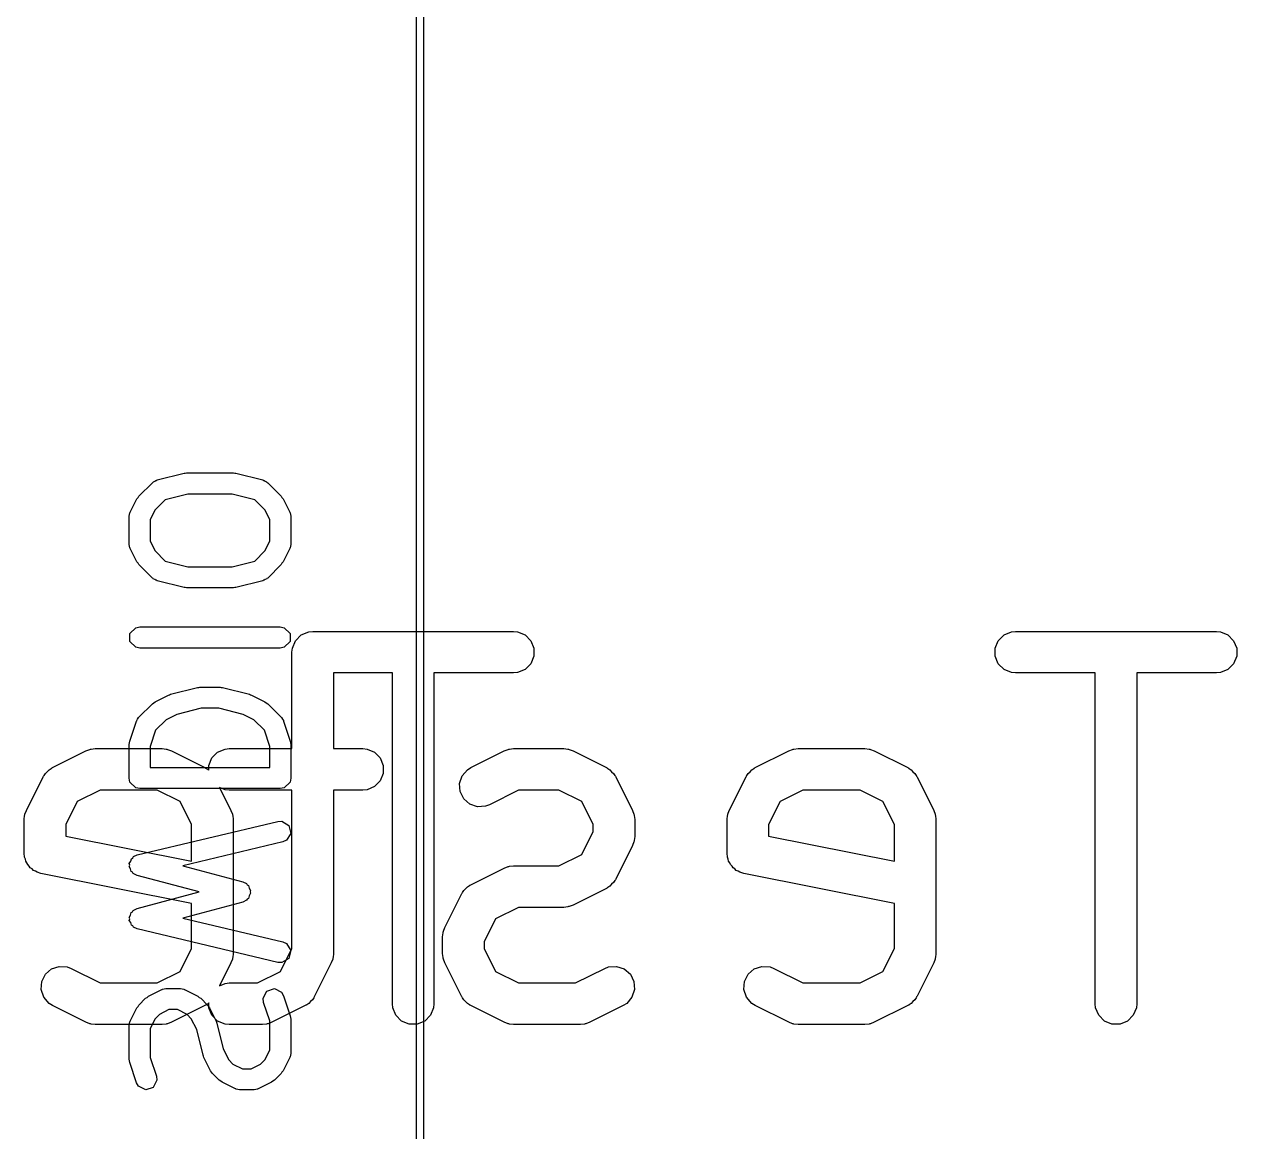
# Model space of a CAD drawing. Extents: x 94.3 to 121.8, y -81.7 to -63.9.
# Drawn here: x 117.459 to 121.841, y -72.642 to -68.641 of the extents above; entities that cross this region are included whole.
import ezdxf

# ---------------------------------------------------------------- set-up
doc = ezdxf.new("R2010")
doc.units = 0
doc.layers.add('BLACK', color=7, linetype='CONTINUOUS')

msp = doc.modelspace()

# ---------------------------------------------------------------- linework, layer by layer
at = {"layer": 'BLACK', "linetype": 'CONTINUOUS'}
for p, q in [((118.876, -79.821), (118.876, -65.851)), ((118.9014, -65.851), (118.9014, -79.821)), ((117.939463, -70.287382), (118.036225, -70.263191)), ((118.036225, -70.263191), (118.040888, -70.262964)), ((118.040888, -70.262964), (118.045465, -70.262054)), ((118.045465, -70.262054), (118.214799, -70.262054)), ((118.214799, -70.262054), (118.219379, -70.262965)), ((118.219379, -70.262965), (118.224039, -70.263192)), ((118.224039, -70.263192), (118.320802, -70.287382)), ((117.873382, -70.345785), (117.921762, -70.297404)), ((117.921762, -70.297404), (117.925192, -70.295111)), ((117.925192, -70.295111), (117.926021, -70.293731)), ((117.926021, -70.293731), (117.930243, -70.291736)), ((117.930243, -70.291736), (117.934122, -70.289145)), ((117.934122, -70.289145), (117.93573, -70.289144)), ((117.93573, -70.289144), (117.939463, -70.287382)), ((118.320802, -70.287382), (118.324532, -70.289144)), ((118.324532, -70.289144), (118.326142, -70.289144)), ((118.326142, -70.289144), (118.330024, -70.291738)), ((118.330024, -70.291738), (118.334243, -70.293731)), ((118.334243, -70.293731), (118.33507, -70.295109)), ((118.33507, -70.295109), (118.338502, -70.297403)), ((118.338502, -70.297403), (118.386883, -70.345784)), ((117.842054, -70.404067), (117.866246, -70.355686)), ((117.866246, -70.355686), (117.869988, -70.350863)), ((117.869988, -70.350863), (117.873382, -70.345785)), ((117.968182, -70.358746), (117.931636, -70.395292)), ((118.050154, -70.338254), (117.968182, -70.358746)), ((118.210111, -70.338254), (118.050154, -70.338254)), ((118.292082, -70.358747), (118.210111, -70.338254)), ((118.328629, -70.395294), (118.292082, -70.358747)), ((118.386883, -70.345784), (118.390277, -70.350863)), ((118.390277, -70.350863), (118.39402, -70.355686)), ((118.39402, -70.355686), (118.41821, -70.404067)), ((117.838128, -70.418405), (117.83974, -70.412515)), ((117.83974, -70.412515), (117.840932, -70.406526)), ((117.840932, -70.406526), (117.841549, -70.405908)), ((117.841549, -70.405908), (117.842054, -70.404067)), ((117.931636, -70.395292), (117.914232, -70.430101)), ((118.346032, -70.4301), (118.328629, -70.395294)), ((118.41821, -70.404067), (118.418714, -70.405908)), ((118.418714, -70.405908), (118.419332, -70.406526)), ((118.419332, -70.406526), (118.420523, -70.412515)), ((118.420523, -70.412515), (118.422136, -70.418405)), ((117.838032, -70.421106), (117.838404, -70.419234)), ((117.838032, -70.517868), (117.838032, -70.421106)), ((117.838404, -70.419234), (117.838128, -70.418405)), ((117.914232, -70.430101), (117.914232, -70.508872)), ((118.346032, -70.508874), (118.346032, -70.4301)), ((118.422136, -70.418405), (118.421859, -70.419233)), ((118.421859, -70.419233), (118.422232, -70.421106)), ((118.422232, -70.421106), (118.422232, -70.517868)), ((117.838404, -70.519739), (117.838032, -70.517868)), ((117.838128, -70.520569), (117.838404, -70.519739)), ((117.83974, -70.526458), (117.838128, -70.520569)), ((117.840932, -70.532448), (117.83974, -70.526458)), ((117.841549, -70.533065), (117.840932, -70.532448)), ((117.842054, -70.534907), (117.841549, -70.533065)), ((117.866246, -70.583288), (117.842054, -70.534907)), ((117.914232, -70.508872), (117.931636, -70.543681)), ((117.931636, -70.543681), (117.968182, -70.580227)), ((118.292081, -70.580227), (118.328629, -70.54368)), ((118.328629, -70.54368), (118.346032, -70.508874)), ((118.41821, -70.534907), (118.39402, -70.583288)), ((118.418714, -70.533065), (118.41821, -70.534907)), ((118.419332, -70.532448), (118.418714, -70.533065)), ((118.420523, -70.526458), (118.419332, -70.532448)), ((118.422136, -70.520569), (118.420523, -70.526458)), ((118.422232, -70.517868), (118.421859, -70.51974)), ((118.421859, -70.51974), (118.422136, -70.520569)), ((117.869988, -70.58811), (117.866246, -70.583288)), ((117.873382, -70.593189), (117.869988, -70.58811)), ((117.968182, -70.580227), (118.050154, -70.600721)), ((118.21011, -70.600721), (118.292081, -70.580227)), ((118.390277, -70.58811), (118.386883, -70.59319)), ((118.39402, -70.583288), (118.390277, -70.58811)), ((117.921762, -70.64157), (117.873382, -70.593189)), ((118.050154, -70.600721), (118.21011, -70.600721)), ((118.386883, -70.59319), (118.338502, -70.641571)), ((117.925192, -70.643862), (117.921762, -70.64157)), ((117.926021, -70.645243), (117.925192, -70.643862)), ((117.930244, -70.647237), (117.926021, -70.645243)), ((117.934122, -70.649829), (117.930244, -70.647237)), ((117.935729, -70.649829), (117.934122, -70.649829)), ((117.939462, -70.651592), (117.935729, -70.649829)), ((118.036224, -70.675783), (117.939462, -70.651592)), ((118.040884, -70.676009), (118.036224, -70.675783)), ((118.045465, -70.676921), (118.040884, -70.676009)), ((118.214799, -70.676921), (118.045465, -70.676921)), ((118.219379, -70.676009), (118.214799, -70.676921)), ((118.22404, -70.675783), (118.219379, -70.676009)), ((118.320802, -70.651592), (118.22404, -70.675783)), ((118.324532, -70.64983), (118.320802, -70.651592)), ((118.326142, -70.64983), (118.324532, -70.64983)), ((118.330024, -70.647235), (118.326142, -70.64983)), ((118.334243, -70.645243), (118.330024, -70.647235)), ((118.33507, -70.643864), (118.334243, -70.645243)), ((118.338502, -70.641571), (118.33507, -70.643864)), ((117.840932, -70.841955), (117.861552, -70.821335)), ((117.840932, -70.871115), (117.840932, -70.841955)), ((117.861552, -70.821335), (117.876132, -70.818435)), ((117.876132, -70.818435), (118.384132, -70.818435)), ((118.384132, -70.818435), (118.398712, -70.821335)), ((118.398712, -70.821335), (118.419332, -70.841955)), ((118.419332, -70.841955), (118.419332, -70.871115)), ((118.439068, -70.868058), (118.45976, -70.847366)), ((118.45976, -70.847366), (118.486796, -70.836167)), ((118.486796, -70.836167), (118.501428, -70.834726)), ((118.501428, -70.834726), (119.227142, -70.834726)), ((119.227142, -70.834726), (119.241774, -70.836167)), ((119.241774, -70.836167), (119.26881, -70.847366)), ((119.26881, -70.847366), (119.289502, -70.868058)), ((120.979068, -70.868058), (120.99976, -70.847366)), ((120.99976, -70.847366), (121.026796, -70.836167)), ((121.026796, -70.836167), (121.041428, -70.834726)), ((121.041428, -70.834726), (121.767142, -70.834726)), ((121.767142, -70.834726), (121.781774, -70.836167)), ((121.781774, -70.836167), (121.80881, -70.847366)), ((121.80881, -70.847366), (121.829502, -70.868058)), ((117.861552, -70.891735), (117.840932, -70.871115)), ((117.876132, -70.894635), (117.861552, -70.891735)), ((118.384132, -70.894635), (117.876132, -70.894635)), ((118.398712, -70.891735), (118.384132, -70.894635)), ((118.419332, -70.871115), (118.398712, -70.891735)), ((118.426429, -70.909726), (118.427869, -70.895104)), ((118.427869, -70.895094), (118.439068, -70.868058)), ((118.427869, -70.895104), (118.427869, -70.895094)), ((119.289502, -70.868058), (119.300701, -70.895094)), ((119.300701, -70.895094), (119.300701, -70.924358)), ((120.967869, -70.895094), (120.979068, -70.868058)), ((120.967869, -70.924358), (120.967869, -70.895094)), ((121.829502, -70.868058), (121.840701, -70.895094)), ((121.840701, -70.895094), (121.840701, -70.924358)), ((118.426429, -71.258059), (118.426429, -70.909726)), ((119.300701, -70.924358), (119.289502, -70.951394)), ((120.979068, -70.951394), (120.967869, -70.924358)), ((121.840701, -70.924358), (121.829502, -70.951394)), ((118.789285, -70.984726), (118.576429, -70.984726)), ((118.576429, -70.984726), (118.576429, -71.258059)), ((118.789285, -72.179726), (118.789285, -70.984726)), ((119.227142, -70.984726), (118.939285, -70.984726)), ((118.939285, -70.984726), (118.939285, -72.179726)), ((119.241774, -70.983285), (119.227142, -70.984726)), ((119.26881, -70.972086), (119.241774, -70.983285)), ((119.289502, -70.951394), (119.26881, -70.972086)), ((120.99976, -70.972086), (120.979068, -70.951394)), ((121.026796, -70.983285), (120.99976, -70.972086)), ((121.041428, -70.984726), (121.026796, -70.983285)), ((121.329285, -70.984726), (121.041428, -70.984726)), ((121.329285, -72.179726), (121.329285, -70.984726)), ((121.767142, -70.984726), (121.479285, -70.984726)), ((121.479285, -70.984726), (121.479285, -72.179726)), ((121.781774, -70.983285), (121.767142, -70.984726)), ((121.80881, -70.972086), (121.781774, -70.983285)), ((121.829502, -70.951394), (121.80881, -70.972086)), ((117.931664, -71.088552), (117.980045, -71.064362)), ((117.980045, -71.064362), (117.984071, -71.063259)), ((117.984071, -71.063259), (117.987843, -71.061478)), ((117.987843, -71.061478), (118.084605, -71.037287)), ((118.084605, -71.037287), (118.089265, -71.03706)), ((118.089265, -71.03706), (118.093846, -71.036149)), ((118.093846, -71.036149), (118.166418, -71.036149)), ((118.166418, -71.036149), (118.170998, -71.03706)), ((118.170998, -71.03706), (118.175659, -71.037287)), ((118.175659, -71.037287), (118.272421, -71.061478)), ((118.272421, -71.061478), (118.276192, -71.063259)), ((118.276192, -71.063259), (118.280219, -71.064362)), ((118.280219, -71.064362), (118.328599, -71.088552)), ((117.873382, -71.144071), (117.921762, -71.09569)), ((117.921762, -71.09569), (117.926832, -71.092302)), ((117.926832, -71.092302), (117.931664, -71.088552)), ((118.098535, -71.112349), (118.010383, -71.134387)), ((118.161729, -71.112349), (118.098535, -71.112349)), ((118.249879, -71.134386), (118.161729, -71.112349)), ((118.328599, -71.088552), (118.333418, -71.092292)), ((118.333418, -71.092292), (118.338502, -71.095689)), ((118.338502, -71.095689), (118.386883, -71.14407)), ((117.839987, -71.231535), (117.864178, -71.158962)), ((117.864178, -71.158962), (117.865123, -71.157304)), ((117.865123, -71.156431), (117.868513, -71.151357)), ((117.865123, -71.157304), (117.865123, -71.156431)), ((117.868513, -71.151357), (117.87154, -71.146048)), ((117.87154, -71.146048), (117.872322, -71.145656)), ((117.872322, -71.145656), (117.873382, -71.144071)), ((117.971272, -71.153943), (117.933623, -71.191591)), ((118.010383, -71.134387), (117.971272, -71.153943)), ((118.288992, -71.153943), (118.249879, -71.134386)), ((118.326641, -71.191592), (118.288992, -71.153943)), ((118.386883, -71.14407), (118.387943, -71.145657)), ((118.387943, -71.145657), (118.388725, -71.146048)), ((118.388725, -71.146048), (118.391746, -71.151347)), ((118.391746, -71.151347), (118.395142, -71.15643)), ((118.395142, -71.15643), (118.395142, -71.157305)), ((118.395142, -71.157305), (118.396087, -71.158963)), ((118.396087, -71.158963), (118.420277, -71.231535)), ((117.933623, -71.191591), (117.914232, -71.249766)), ((118.346032, -71.249765), (118.326641, -71.191592)), ((117.838032, -71.243583), (117.839223, -71.237593)), ((117.838032, -71.364535), (117.838032, -71.243583)), ((117.839223, -71.237593), (117.839987, -71.231535)), ((118.420277, -71.231535), (118.42104, -71.237592)), ((118.42104, -71.237592), (118.422232, -71.243583)), ((118.422232, -71.243583), (118.422232, -71.364535)), ((117.560744, -71.326453), (117.681696, -71.265977)), ((117.681696, -71.265977), (117.695427, -71.260722)), ((117.695427, -71.260722), (117.698116, -71.26053)), ((117.698116, -71.26053), (117.700605, -71.2595)), ((117.700605, -71.2595), (117.715237, -71.258059)), ((117.715237, -71.258059), (117.957142, -71.258059)), ((117.914232, -71.249766), (117.914232, -71.326435)), ((117.957142, -71.258059), (117.971774, -71.2595)), ((117.971774, -71.2595), (117.974263, -71.260531)), ((117.974263, -71.260531), (117.976951, -71.260722)), ((117.976951, -71.260722), (117.990683, -71.265977)), ((117.990683, -71.265977), (118.111635, -71.326453)), ((118.125489, -71.318427), (118.136688, -71.291391)), ((118.136688, -71.291391), (118.15738, -71.270699)), ((118.15738, -71.270699), (118.184416, -71.2595)), ((118.184416, -71.2595), (118.199048, -71.258059)), ((118.199048, -71.258059), (118.426429, -71.258059)), ((118.346032, -71.326435), (118.346032, -71.249765)), ((118.576429, -71.258059), (118.682857, -71.258059)), ((118.682857, -71.258059), (118.697489, -71.2595)), ((118.697489, -71.2595), (118.724525, -71.270699)), ((118.724525, -71.270699), (118.745217, -71.291391)), ((118.745217, -71.291391), (118.756416, -71.318427)), ((119.072649, -71.326453), (119.193602, -71.265977)), ((119.193602, -71.265977), (119.207334, -71.260722)), ((119.207334, -71.260722), (119.210021, -71.260531)), ((119.210021, -71.260531), (119.212511, -71.2595)), ((119.212511, -71.2595), (119.227143, -71.258059)), ((119.227143, -71.258059), (119.408571, -71.258059)), ((119.408571, -71.258059), (119.423203, -71.2595)), ((119.423203, -71.2595), (119.425692, -71.260531)), ((119.425692, -71.260531), (119.42838, -71.260722)), ((119.42838, -71.260722), (119.442112, -71.265977)), ((119.442112, -71.265977), (119.563064, -71.326453)), ((120.100744, -71.326453), (120.221696, -71.265977)), ((120.221696, -71.265977), (120.235427, -71.260722)), ((120.235427, -71.260722), (120.238116, -71.26053)), ((120.238116, -71.26053), (120.240605, -71.2595)), ((120.240605, -71.2595), (120.255237, -71.258059)), ((120.255237, -71.258059), (120.497142, -71.258059)), ((120.497142, -71.258059), (120.511774, -71.2595)), ((120.511774, -71.2595), (120.514263, -71.260531)), ((120.514263, -71.260531), (120.516951, -71.260722)), ((120.516951, -71.260722), (120.530683, -71.265977)), ((120.530683, -71.265977), (120.651635, -71.326453)), ((117.542137, -71.341392), (117.548301, -71.334285)), ((117.548301, -71.334285), (117.555706, -71.329623)), ((117.555706, -71.329623), (117.557143, -71.328378)), ((117.557143, -71.328378), (117.558296, -71.327993)), ((117.558296, -71.327993), (117.560744, -71.326453)), ((117.914232, -71.326435), (118.346032, -71.326435)), ((118.111635, -71.326453), (118.114081, -71.327992)), ((118.114081, -71.327992), (118.115237, -71.328378)), ((118.115237, -71.328378), (118.116675, -71.329625)), ((118.116675, -71.329625), (118.124078, -71.334285)), ((118.124078, -71.334285), (118.125489, -71.335912)), ((118.125489, -71.335912), (118.125489, -71.318427)), ((118.756416, -71.318427), (118.756416, -71.347691)), ((119.041033, -71.356393), (119.060206, -71.334285)), ((119.060206, -71.334285), (119.072649, -71.326453)), ((119.563064, -71.326453), (119.56551, -71.327992)), ((119.56551, -71.327992), (119.566666, -71.328378)), ((119.566666, -71.328378), (119.568104, -71.329625)), ((119.568104, -71.329625), (119.575507, -71.334285)), ((119.575507, -71.334285), (119.581666, -71.341387)), ((120.082137, -71.341392), (120.088301, -71.334285)), ((120.088301, -71.334285), (120.095706, -71.329623)), ((120.095706, -71.329623), (120.097143, -71.328378)), ((120.097143, -71.328378), (120.098296, -71.327993)), ((120.098296, -71.327993), (120.100744, -71.326453)), ((120.651635, -71.326453), (120.654081, -71.327992)), ((120.654081, -71.327992), (120.655237, -71.328378)), ((120.655237, -71.328378), (120.656675, -71.329625)), ((120.656675, -71.329625), (120.664078, -71.334285)), ((120.664078, -71.334285), (120.670237, -71.341387)), ((117.466727, -71.480947), (117.527203, -71.359995)), ((117.527203, -71.359995), (117.528742, -71.357548)), ((117.528742, -71.357548), (117.529128, -71.356393)), ((117.529128, -71.356393), (117.530375, -71.354954)), ((117.530375, -71.354954), (117.535035, -71.347552)), ((117.535035, -71.347552), (117.542137, -71.341392)), ((117.840932, -71.379115), (117.838032, -71.364535)), ((117.861552, -71.399735), (117.840932, -71.379115)), ((118.419332, -71.379115), (118.398712, -71.399735)), ((118.422232, -71.364535), (118.419332, -71.379115)), ((118.745217, -71.374727), (118.724525, -71.395419)), ((118.756416, -71.347691), (118.745217, -71.374727)), ((119.031779, -71.384154), (119.041033, -71.356393)), ((119.581666, -71.341387), (119.588774, -71.347551)), ((119.588774, -71.347551), (119.593435, -71.354956)), ((119.593435, -71.354956), (119.594681, -71.356393)), ((119.594681, -71.356393), (119.595065, -71.357546)), ((119.595065, -71.357546), (119.596606, -71.359994)), ((119.596606, -71.359994), (119.657082, -71.480947)), ((120.006727, -71.480947), (120.067203, -71.359995)), ((120.067203, -71.359995), (120.068742, -71.357548)), ((120.068742, -71.357548), (120.069128, -71.356393)), ((120.069128, -71.356393), (120.070375, -71.354954)), ((120.070375, -71.354954), (120.075035, -71.347552)), ((120.075035, -71.347552), (120.082137, -71.341392)), ((120.670237, -71.341387), (120.677345, -71.347551)), ((120.677345, -71.347551), (120.682006, -71.354956)), ((120.682006, -71.354956), (120.683252, -71.356393)), ((120.683252, -71.356393), (120.683636, -71.357546)), ((120.683636, -71.357546), (120.685177, -71.359994)), ((120.685177, -71.359994), (120.745653, -71.480947)), ((117.732942, -71.408059), (117.650186, -71.449436)), ((117.939437, -71.408059), (117.732942, -71.408059)), ((117.876132, -71.402635), (117.861552, -71.399735)), ((118.384132, -71.402635), (117.876132, -71.402635)), ((118.022193, -71.449436), (117.939437, -71.408059)), ((118.184416, -71.406618), (118.164328, -71.398297)), ((118.164328, -71.398297), (118.205653, -71.480947)), ((118.199048, -71.408059), (118.184416, -71.406618)), ((118.426429, -71.408059), (118.199048, -71.408059)), ((118.398712, -71.399735), (118.384132, -71.402635)), ((118.426429, -71.980591), (118.426429, -71.408059)), ((118.682857, -71.408059), (118.576429, -71.408059)), ((118.576429, -71.408059), (118.576429, -71.998297)), ((118.697489, -71.406618), (118.682857, -71.408059)), ((118.724525, -71.395419), (118.697489, -71.406618)), ((119.033853, -71.413344), (119.031779, -71.384154)), ((119.04694, -71.439519), (119.033853, -71.413344)), ((119.244847, -71.408059), (119.139731, -71.460617)), ((119.390866, -71.408059), (119.244847, -71.408059)), ((119.473622, -71.449436), (119.390866, -71.408059)), ((120.272942, -71.408059), (120.190186, -71.449436)), ((120.479437, -71.408059), (120.272942, -71.408059)), ((120.562193, -71.449436), (120.479437, -71.408059)), ((117.650186, -71.449436), (117.608809, -71.532192)), ((118.063571, -71.532192), (118.022193, -71.449436)), ((119.069048, -71.458692), (119.04694, -71.439519)), ((119.096809, -71.467946), (119.069048, -71.458692)), ((119.125999, -71.465872), (119.096809, -71.467946)), ((119.139731, -71.460617), (119.125999, -71.465872)), ((119.515, -71.532192), (119.473622, -71.449436)), ((120.190186, -71.449436), (120.148809, -71.532192)), ((120.603571, -71.532192), (120.562193, -71.449436)), ((117.458809, -71.514488), (117.46025, -71.499856)), ((117.46025, -71.499856), (117.461281, -71.497366)), ((117.461281, -71.497366), (117.461472, -71.494679)), ((117.461472, -71.494679), (117.466727, -71.480947)), ((118.205653, -71.480947), (118.210908, -71.494679)), ((118.210908, -71.494679), (118.211098, -71.497366)), ((118.211098, -71.497366), (118.21213, -71.499856)), ((118.21213, -71.499856), (118.213571, -71.514488)), ((119.657082, -71.480947), (119.662337, -71.494679)), ((119.662337, -71.494679), (119.662527, -71.497366)), ((119.662527, -71.497366), (119.663559, -71.499856)), ((119.663559, -71.499856), (119.665, -71.514488)), ((119.998809, -71.514488), (120.00025, -71.499856)), ((120.00025, -71.499856), (120.001281, -71.497366)), ((120.001281, -71.497366), (120.001472, -71.494679)), ((120.001472, -71.494679), (120.006727, -71.480947)), ((120.745653, -71.480947), (120.750908, -71.494679)), ((120.750908, -71.494679), (120.751098, -71.497366)), ((120.751098, -71.497366), (120.75213, -71.499856)), ((120.75213, -71.499856), (120.753571, -71.514488)), ((117.458809, -71.63544), (117.458809, -71.514488)), ((117.608809, -71.532192), (117.608809, -71.573954)), ((117.867307, -71.641947), (118.375308, -71.520995)), ((118.063571, -71.664907), (118.063571, -71.532192)), ((118.213571, -71.514488), (118.213571, -71.756464)), ((118.375308, -71.520995), (118.390163, -71.520439)), ((118.390163, -71.520439), (118.414998, -71.535722)), ((118.414998, -71.535722), (118.421752, -71.564089)), ((119.515, -71.557259), (119.515, -71.532192)), ((119.665, -71.514488), (119.665, -71.574964)), ((119.998809, -71.63544), (119.998809, -71.514488)), ((120.148809, -71.532192), (120.148809, -71.573954)), ((120.603571, -71.664907), (120.603571, -71.532192)), ((120.753571, -71.514488), (120.753571, -71.756464)), ((117.608809, -71.573954), (118.063571, -71.664907)), ((118.392957, -71.595123), (118.031843, -71.681102)), ((118.406469, -71.588925), (118.392957, -71.595123)), ((118.421752, -71.564089), (118.406469, -71.588925)), ((119.473622, -71.640014), (119.515, -71.557259)), ((119.662337, -71.594774), (119.657082, -71.608505)), ((119.662528, -71.592084), (119.662337, -71.594774)), ((119.663559, -71.589596), (119.662528, -71.592084)), ((119.665, -71.574964), (119.663559, -71.589596)), ((120.148809, -71.573954), (120.603571, -71.664907)), ((117.46025, -71.650072), (117.458809, -71.63544)), ((117.853795, -71.648145), (117.867307, -71.641947)), ((119.390866, -71.681392), (119.473622, -71.640014)), ((119.657082, -71.608505), (119.596606, -71.729457)), ((120.00025, -71.650072), (119.998809, -71.63544)), ((117.463061, -71.65686), (117.46025, -71.650072)), ((117.464488, -71.664069), (117.463061, -71.65686)), ((117.468607, -71.670248), (117.464488, -71.664069)), ((117.471449, -71.677108), (117.468607, -71.670248)), ((117.476644, -71.682303), (117.471449, -71.677108)), ((117.48072, -71.688417), (117.476644, -71.682303)), ((117.838364, -71.684029), (117.839831, -71.678524)), ((117.843083, -71.69218), (117.838364, -71.684029)), ((117.838512, -71.672981), (117.843449, -71.664956)), ((117.839831, -71.678524), (117.838512, -71.672981)), ((117.843449, -71.664956), (117.845877, -71.655854)), ((117.845877, -71.655854), (117.850807, -71.652999)), ((117.850807, -71.652999), (117.853795, -71.648145)), ((118.031843, -71.681102), (118.248806, -71.738959)), ((119.193602, -71.68931), (119.207334, -71.684055)), ((119.207334, -71.684055), (119.210021, -71.683864)), ((119.210021, -71.683864), (119.212511, -71.682833)), ((119.212511, -71.682833), (119.227143, -71.681392)), ((119.227143, -71.681392), (119.390866, -71.681392)), ((120.003061, -71.65686), (120.00025, -71.650072)), ((120.004488, -71.664069), (120.003061, -71.65686)), ((120.008607, -71.670248), (120.004488, -71.664069)), ((120.011449, -71.677108), (120.008607, -71.670248)), ((120.016644, -71.682303), (120.011449, -71.677108)), ((120.02072, -71.688417), (120.016644, -71.682303)), ((117.48689, -71.692549), (117.48072, -71.688417)), ((117.492141, -71.6978), (117.48689, -71.692549)), ((117.498929, -71.700611), (117.492141, -71.6978)), ((117.505035, -71.704701), (117.498929, -71.700611)), ((117.5191, -71.708984), (117.505035, -71.704701)), ((118.063571, -71.817877), (117.5191, -71.708984)), ((117.845266, -71.701348), (117.843083, -71.69218)), ((117.85012, -71.704335), (117.845266, -71.701348)), ((117.852975, -71.709266), (117.85012, -71.704335)), ((117.866315, -71.715825), (117.852975, -71.709266)), ((118.091119, -71.775773), (117.866315, -71.715825)), ((119.072649, -71.749787), (119.193602, -71.68931)), ((119.596606, -71.729457), (119.595065, -71.731904)), ((120.02689, -71.692549), (120.02072, -71.688417)), ((120.032141, -71.6978), (120.02689, -71.692549)), ((120.038929, -71.700611), (120.032141, -71.6978)), ((120.045035, -71.704701), (120.038929, -71.700611)), ((120.0591, -71.708984), (120.045035, -71.704701)), ((120.603571, -71.817877), (120.0591, -71.708984)), ((118.213571, -71.756464), (118.213572, -71.75647)), ((118.213572, -71.75647), (118.213571, -71.756474)), ((118.213571, -71.756474), (118.213571, -71.998297)), ((118.248806, -71.738959), (118.262146, -71.745518)), ((118.262146, -71.745518), (118.264748, -71.750013)), ((118.264748, -71.750013), (118.269244, -71.752616)), ((118.269244, -71.752616), (118.271795, -71.762185)), ((118.271795, -71.762185), (118.276757, -71.770755)), ((118.276757, -71.770755), (118.275418, -71.775773)), ((119.042279, -71.778289), (119.04694, -71.770886)), ((119.04694, -71.770886), (119.054044, -71.764724)), ((119.054044, -71.764724), (119.060206, -71.75762)), ((119.060206, -71.75762), (119.06761, -71.752958)), ((119.06761, -71.752958), (119.069048, -71.751712)), ((119.069048, -71.751712), (119.070202, -71.751327)), ((119.070202, -71.751327), (119.072649, -71.749787)), ((119.563064, -71.762998), (119.442112, -71.823474)), ((119.56551, -71.761458), (119.563064, -71.762998)), ((119.566666, -71.761073), (119.56551, -71.761458)), ((119.568104, -71.759825), (119.566666, -71.761073)), ((119.575507, -71.755166), (119.568104, -71.759825)), ((119.581666, -71.748063), (119.575507, -71.755166)), ((119.588774, -71.7419), (119.581666, -71.748063)), ((119.593435, -71.734494), (119.588774, -71.7419)), ((119.594681, -71.733058), (119.593435, -71.734494)), ((119.595065, -71.731904), (119.594681, -71.733058)), ((120.753571, -71.756464), (120.753572, -71.75647)), ((120.753572, -71.75647), (120.753571, -71.756474)), ((120.753571, -71.756474), (120.753571, -71.998297)), ((117.866315, -71.835721), (118.091119, -71.775773)), ((118.248806, -71.812587), (118.031843, -71.870443)), ((118.063571, -71.980593), (118.063571, -71.817877)), ((118.262146, -71.806028), (118.248806, -71.812587)), ((118.264748, -71.801532), (118.262146, -71.806028)), ((118.269244, -71.79893), (118.264748, -71.801532)), ((118.271795, -71.78936), (118.269244, -71.79893)), ((118.276757, -71.780791), (118.271795, -71.78936)), ((118.275418, -71.775773), (118.276757, -71.780791)), ((118.978632, -71.90428), (119.039108, -71.783328)), ((119.039108, -71.783328), (119.040648, -71.780881)), ((119.040648, -71.780881), (119.041033, -71.779727)), ((119.041033, -71.779727), (119.042279, -71.778289)), ((120.603571, -71.980593), (120.603571, -71.817877)), ((117.838364, -71.867517), (117.843083, -71.859365)), ((117.843083, -71.859365), (117.845266, -71.850198)), ((117.845266, -71.850198), (117.85012, -71.84721)), ((117.85012, -71.84721), (117.852975, -71.84228)), ((117.852975, -71.84228), (117.866315, -71.835721)), ((119.244848, -71.831392), (119.162091, -71.87277)), ((119.408571, -71.831392), (119.244848, -71.831392)), ((119.423203, -71.829951), (119.408571, -71.831392)), ((119.425692, -71.828919), (119.423203, -71.829951)), ((119.42838, -71.828729), (119.425692, -71.828919)), ((119.442112, -71.823474), (119.42838, -71.828729)), ((117.839831, -71.873021), (117.838364, -71.867517)), ((117.838512, -71.878565), (117.839831, -71.873021)), ((117.843449, -71.886589), (117.838512, -71.878565)), ((117.845877, -71.895692), (117.843449, -71.886589)), ((117.850807, -71.898546), (117.845877, -71.895692)), ((117.853795, -71.903401), (117.850807, -71.898546)), ((117.867307, -71.909599), (117.853795, -71.903401)), ((118.031843, -71.870443), (118.392957, -71.956423)), ((118.973377, -71.918012), (118.978632, -71.90428)), ((119.162091, -71.87277), (119.120714, -71.955526)), ((118.375308, -72.030551), (117.867307, -71.909599)), ((118.970714, -71.937821), (118.972155, -71.923189)), ((118.970714, -71.998297), (118.970714, -71.937821)), ((118.972155, -71.923189), (118.973186, -71.920699)), ((118.973186, -71.920699), (118.973377, -71.918012)), ((118.022193, -72.063348), (118.063571, -71.980593)), ((118.38505, -72.063348), (118.426429, -71.980591)), ((118.392957, -71.956423), (118.406469, -71.962621)), ((118.406469, -71.962621), (118.421752, -71.987457)), ((118.421752, -71.987457), (118.414998, -72.015824)), ((119.120714, -71.955526), (119.120714, -71.980592)), ((119.120714, -71.980592), (119.162091, -72.063348)), ((120.562193, -72.063348), (120.603571, -71.980593)), ((118.205653, -72.031838), (118.164328, -72.114487)), ((118.210908, -72.018106), (118.205653, -72.031838)), ((118.211098, -72.015418), (118.210908, -72.018106)), ((118.21213, -72.012929), (118.211098, -72.015418)), ((118.213571, -71.998297), (118.21213, -72.012929)), ((118.390163, -72.031107), (118.375308, -72.030551)), ((118.414998, -72.015824), (118.390163, -72.031107)), ((118.568511, -72.031838), (118.508034, -72.152791)), ((118.573766, -72.018106), (118.568511, -72.031838)), ((118.573956, -72.015418), (118.573766, -72.018106)), ((118.574988, -72.012929), (118.573956, -72.015418)), ((118.576429, -71.998297), (118.574988, -72.012929)), ((118.972155, -72.012929), (118.970714, -71.998297)), ((118.973186, -72.015418), (118.972155, -72.012929)), ((118.973377, -72.018106), (118.973186, -72.015418)), ((118.978632, -72.031838), (118.973377, -72.018106)), ((119.039108, -72.15279), (118.978632, -72.031838)), ((120.745653, -72.031838), (120.685177, -72.152791)), ((120.750908, -72.018106), (120.745653, -72.031838)), ((120.751098, -72.015418), (120.750908, -72.018106)), ((120.75213, -72.012929), (120.751098, -72.015418)), ((120.753571, -71.998297), (120.75213, -72.012929)), ((117.521948, -72.099441), (117.535035, -72.073266)), ((117.535035, -72.073266), (117.557143, -72.054093)), ((117.557143, -72.054093), (117.584904, -72.044839)), ((117.584904, -72.044839), (117.614094, -72.046913)), ((117.614094, -72.046913), (117.627826, -72.052168)), ((117.627826, -72.052168), (117.732942, -72.104726)), ((117.939437, -72.104726), (118.022193, -72.063348)), ((118.302295, -72.104726), (118.38505, -72.063348)), ((119.162091, -72.063348), (119.244847, -72.104726)), ((119.451342, -72.104726), (119.556459, -72.052168)), ((119.556459, -72.052168), (119.570191, -72.046913)), ((119.570191, -72.046913), (119.599381, -72.044839)), ((119.599381, -72.044839), (119.627142, -72.054093)), ((119.627142, -72.054093), (119.649249, -72.073267)), ((119.649249, -72.073267), (119.662337, -72.099441)), ((120.061948, -72.099441), (120.075035, -72.073266)), ((120.075035, -72.073266), (120.097143, -72.054093)), ((120.097143, -72.054093), (120.124904, -72.044839)), ((120.124904, -72.044839), (120.154094, -72.046913)), ((120.154094, -72.046913), (120.167826, -72.052168)), ((120.167826, -72.052168), (120.272942, -72.104726)), ((120.479437, -72.104726), (120.562193, -72.063348)), ((117.519874, -72.128631), (117.521948, -72.099441)), ((117.732942, -72.104726), (117.939437, -72.104726)), ((117.964303, -72.126429), (117.970193, -72.124817)), ((117.970193, -72.124817), (117.971021, -72.125093)), ((117.971021, -72.125093), (117.972894, -72.124721)), ((117.972894, -72.124721), (118.021275, -72.124721)), ((118.021275, -72.124721), (118.023146, -72.125093)), ((118.023146, -72.125093), (118.023976, -72.124817)), ((118.023976, -72.124817), (118.029865, -72.126429)), ((118.164328, -72.114487), (118.184416, -72.106167)), ((118.184416, -72.106167), (118.199048, -72.104726)), ((118.199048, -72.104726), (118.302295, -72.104726)), ((118.334979, -72.134038), (118.362643, -72.124817)), ((118.362643, -72.124817), (118.388725, -72.137858)), ((119.244847, -72.104726), (119.451342, -72.104726)), ((119.662337, -72.099441), (119.664411, -72.128631)), ((120.059874, -72.128631), (120.061948, -72.099441)), ((120.272942, -72.104726), (120.479437, -72.104726)), ((117.529128, -72.156392), (117.519874, -72.128631)), ((117.548301, -72.1785), (117.529128, -72.156392)), ((117.873382, -72.184262), (117.897572, -72.16007)), ((117.897572, -72.16007), (117.902651, -72.156675)), ((117.902651, -72.156675), (117.907474, -72.152933)), ((117.907474, -72.152933), (117.955855, -72.128743)), ((117.955855, -72.128743), (117.957696, -72.128238)), ((117.957696, -72.128238), (117.958314, -72.127621)), ((117.958314, -72.127621), (117.964303, -72.126429)), ((118.029865, -72.126429), (118.035855, -72.127621)), ((118.035855, -72.127621), (118.036472, -72.128238)), ((118.036472, -72.128238), (118.038314, -72.128743)), ((118.038314, -72.128743), (118.086694, -72.152933)), ((118.086694, -72.152933), (118.091522, -72.15668)), ((118.091522, -72.15668), (118.096597, -72.160071)), ((118.096597, -72.160071), (118.120788, -72.184262)), ((118.321938, -72.16012), (118.334979, -72.134038)), ((118.323797, -72.174869), (118.321938, -72.16012)), ((118.388725, -72.137858), (118.396087, -72.150773)), ((118.396087, -72.150773), (118.420277, -72.223343)), ((118.500201, -72.165234), (118.493096, -72.171395)), ((118.504862, -72.157829), (118.500201, -72.165234)), ((118.506109, -72.156392), (118.504862, -72.157829)), ((118.506493, -72.155237), (118.506109, -72.156392)), ((118.508034, -72.152791), (118.506493, -72.155237)), ((119.040647, -72.155236), (119.039108, -72.15279)), ((119.041033, -72.156392), (119.040647, -72.155236)), ((119.04228, -72.15783), (119.041033, -72.156392)), ((119.04694, -72.165233), (119.04228, -72.15783)), ((119.054042, -72.171392), (119.04694, -72.165233)), ((119.655157, -72.156392), (119.635983, -72.1785)), ((119.664411, -72.128631), (119.655157, -72.156392)), ((120.069128, -72.156392), (120.059874, -72.128631)), ((120.088301, -72.1785), (120.069128, -72.156392)), ((120.677345, -72.165234), (120.670237, -72.171397)), ((120.682006, -72.157828), (120.677345, -72.165234)), ((120.683252, -72.156392), (120.682006, -72.157828)), ((120.683636, -72.155238), (120.683252, -72.156392)), ((120.685177, -72.152791), (120.683636, -72.155238)), ((117.560744, -72.186332), (117.548301, -72.1785)), ((117.681696, -72.246808), (117.560744, -72.186332)), ((117.842054, -72.242544), (117.866246, -72.194163)), ((117.866246, -72.194163), (117.869988, -72.18934)), ((117.869988, -72.18934), (117.873382, -72.184262)), ((117.981888, -72.200921), (117.947082, -72.218324)), ((118.01228, -72.200921), (117.981888, -72.200921)), ((118.111635, -72.186332), (117.990683, -72.246808)), ((118.047088, -72.218324), (118.01228, -72.200921)), ((118.114081, -72.184792), (118.111635, -72.186332)), ((118.115237, -72.184407), (118.114081, -72.184792)), ((118.116675, -72.183159), (118.115237, -72.184407)), ((118.124078, -72.1785), (118.116675, -72.183159)), ((118.120788, -72.184262), (118.124179, -72.189337)), ((118.125489, -72.176872), (118.124078, -72.1785)), ((118.124179, -72.189337), (118.127924, -72.194163)), ((118.125489, -72.194358), (118.125489, -72.176872)), ((118.136688, -72.221394), (118.125489, -72.194358)), ((118.127924, -72.194163), (118.152115, -72.242544)), ((118.346032, -72.241574), (118.323797, -72.174869)), ((118.474493, -72.186332), (118.353541, -72.246808)), ((118.476939, -72.184791), (118.474493, -72.186332)), ((118.478094, -72.184407), (118.476939, -72.184791)), ((118.479531, -72.18316), (118.478094, -72.184407)), ((118.486935, -72.1785), (118.479531, -72.18316)), ((118.493096, -72.171395), (118.486935, -72.1785)), ((118.790726, -72.194358), (118.789285, -72.179726)), ((118.801925, -72.221394), (118.790726, -72.194358)), ((118.937844, -72.194358), (118.926645, -72.221394)), ((118.939285, -72.179726), (118.937844, -72.194358)), ((119.060206, -72.1785), (119.054042, -72.171392)), ((119.067611, -72.183161), (119.060206, -72.1785)), ((119.069048, -72.184407), (119.067611, -72.183161)), ((119.070201, -72.184791), (119.069048, -72.184407)), ((119.072649, -72.186332), (119.070201, -72.184791)), ((119.193602, -72.246808), (119.072649, -72.186332)), ((119.62354, -72.186332), (119.502588, -72.246808)), ((119.635983, -72.1785), (119.62354, -72.186332)), ((120.100744, -72.186332), (120.088301, -72.1785)), ((120.221696, -72.246808), (120.100744, -72.186332)), ((120.651635, -72.186332), (120.530683, -72.246808)), ((120.654081, -72.184792), (120.651635, -72.186332)), ((120.655237, -72.184407), (120.654081, -72.184792)), ((120.656675, -72.183159), (120.655237, -72.184407)), ((120.664078, -72.1785), (120.656675, -72.183159)), ((120.670237, -72.171397), (120.664078, -72.1785)), ((121.330726, -72.194358), (121.329285, -72.179726)), ((121.341925, -72.221394), (121.330726, -72.194358)), ((121.477844, -72.194358), (121.466645, -72.221394)), ((121.479285, -72.179726), (121.477844, -72.194358)), ((117.695427, -72.252063), (117.681696, -72.246808)), ((117.698116, -72.252254), (117.695427, -72.252063)), ((117.700605, -72.253285), (117.698116, -72.252254)), ((117.715237, -72.254726), (117.700605, -72.253285)), ((117.957142, -72.254726), (117.715237, -72.254726)), ((117.838128, -72.256882), (117.83974, -72.250992)), ((117.838404, -72.257711), (117.838128, -72.256882)), ((117.83974, -72.250992), (117.840932, -72.245003)), ((117.840932, -72.245003), (117.841549, -72.244385)), ((117.841549, -72.244385), (117.842054, -72.242544)), ((117.931636, -72.233769), (117.914232, -72.268578)), ((117.947082, -72.218324), (117.931636, -72.233769)), ((117.971774, -72.253285), (117.957142, -72.254726)), ((117.974263, -72.252253), (117.971774, -72.253285)), ((117.976951, -72.252063), (117.974263, -72.252253)), ((117.990683, -72.246808), (117.976951, -72.252063)), ((118.062532, -72.23377), (118.047088, -72.218324)), ((118.082089, -72.272881), (118.062532, -72.23377)), ((118.15738, -72.242086), (118.136688, -72.221394)), ((118.152115, -72.242544), (118.153218, -72.246572)), ((118.153218, -72.246572), (118.154999, -72.250343)), ((118.154999, -72.250343), (118.178175, -72.343046)), ((118.184416, -72.253285), (118.15738, -72.242086)), ((118.199048, -72.254726), (118.184416, -72.253285)), ((118.32, -72.254726), (118.199048, -72.254726)), ((118.334632, -72.253285), (118.32, -72.254726)), ((118.337121, -72.252253), (118.334632, -72.253285)), ((118.339809, -72.252063), (118.337121, -72.252253)), ((118.353541, -72.246808), (118.339809, -72.252063)), ((118.346032, -72.347351), (118.346032, -72.241574)), ((118.420277, -72.223343), (118.42104, -72.229403)), ((118.42104, -72.229403), (118.422232, -72.235392)), ((118.422232, -72.235392), (118.422232, -72.356345)), ((118.822617, -72.242086), (118.801925, -72.221394)), ((118.849653, -72.253285), (118.822617, -72.242086)), ((118.878917, -72.253285), (118.849653, -72.253285)), ((118.905953, -72.242086), (118.878917, -72.253285)), ((118.926645, -72.221394), (118.905953, -72.242086)), ((119.207334, -72.252063), (119.193602, -72.246808)), ((119.210021, -72.252253), (119.207334, -72.252063)), ((119.212511, -72.253285), (119.210021, -72.252253)), ((119.227143, -72.254726), (119.212511, -72.253285)), ((119.469047, -72.254726), (119.227143, -72.254726)), ((119.483679, -72.253285), (119.469047, -72.254726)), ((119.486168, -72.252253), (119.483679, -72.253285)), ((119.488856, -72.252063), (119.486168, -72.252253)), ((119.502588, -72.246808), (119.488856, -72.252063)), ((120.235427, -72.252063), (120.221696, -72.246808)), ((120.238116, -72.252254), (120.235427, -72.252063)), ((120.240605, -72.253285), (120.238116, -72.252254)), ((120.255237, -72.254726), (120.240605, -72.253285)), ((120.497142, -72.254726), (120.255237, -72.254726)), ((120.511774, -72.253285), (120.497142, -72.254726)), ((120.514263, -72.252253), (120.511774, -72.253285)), ((120.516951, -72.252063), (120.514263, -72.252253)), ((120.530683, -72.246808), (120.516951, -72.252063)), ((121.362617, -72.242086), (121.341925, -72.221394)), ((121.389653, -72.253285), (121.362617, -72.242086)), ((121.418917, -72.253285), (121.389653, -72.253285)), ((121.445953, -72.242086), (121.418917, -72.253285)), ((121.466645, -72.221394), (121.445953, -72.242086)), ((117.838032, -72.259583), (117.838404, -72.257711)), ((117.838032, -72.380535), (117.838032, -72.259583)), ((117.914232, -72.268578), (117.914232, -72.374351)), ((118.105265, -72.365586), (118.082089, -72.272881)), ((118.178175, -72.343046), (118.19773, -72.382156)), ((117.839223, -72.386524), (117.838032, -72.380535)), ((117.839987, -72.392583), (117.839223, -72.386524)), ((117.914232, -72.374351), (117.936468, -72.441059)), ((118.107046, -72.369357), (118.105265, -72.365586)), ((118.108149, -72.373384), (118.107046, -72.369357)), ((118.132341, -72.421765), (118.108149, -72.373384)), ((118.19773, -72.382156), (118.213177, -72.397603)), ((118.313183, -72.397602), (118.328629, -72.382157)), ((118.328629, -72.382157), (118.346032, -72.347351)), ((118.41821, -72.373384), (118.39402, -72.421765)), ((118.418714, -72.371542), (118.41821, -72.373384)), ((118.419332, -72.370925), (118.418714, -72.371542)), ((118.420523, -72.364935), (118.419332, -72.370925)), ((118.422136, -72.359046), (118.420523, -72.364935)), ((118.422232, -72.356345), (118.421859, -72.358217)), ((118.421859, -72.358217), (118.422136, -72.359046)), ((117.864178, -72.465156), (117.839987, -72.392583)), ((118.136078, -72.426581), (118.132341, -72.421765)), ((118.139477, -72.431667), (118.136078, -72.426581)), ((118.163667, -72.455857), (118.139477, -72.431667)), ((118.213177, -72.397603), (118.247982, -72.415007)), ((118.247982, -72.415007), (118.278375, -72.415007)), ((118.278375, -72.415007), (118.313183, -72.397602)), ((118.386883, -72.431667), (118.362691, -72.455857)), ((118.390277, -72.426587), (118.386883, -72.431667)), ((118.39402, -72.421765), (118.390277, -72.426587)), ((117.87154, -72.47807), (117.864178, -72.465156)), ((117.938327, -72.455808), (117.925286, -72.48189)), ((117.936468, -72.441059), (117.938327, -72.455808)), ((118.168744, -72.459249), (118.163667, -72.455857)), ((118.173569, -72.462994), (118.168744, -72.459249)), ((118.22195, -72.487185), (118.173569, -72.462994)), ((118.35279, -72.462993), (118.304409, -72.487185)), ((118.357612, -72.45925), (118.35279, -72.462993)), ((118.362691, -72.455857), (118.357612, -72.45925)), ((117.897623, -72.491112), (117.87154, -72.47807)), ((117.925286, -72.48189), (117.897623, -72.491112)), ((118.223791, -72.487689), (118.22195, -72.487185)), ((118.224409, -72.488307), (118.223791, -72.487689)), ((118.230398, -72.489498), (118.224409, -72.488307)), ((118.236288, -72.491111), (118.230398, -72.489498)), ((118.237117, -72.490834), (118.236288, -72.491111)), ((118.238989, -72.491207), (118.237117, -72.490834)), ((118.28737, -72.491207), (118.238989, -72.491207)), ((118.289241, -72.490834), (118.28737, -72.491207)), ((118.290071, -72.491111), (118.289241, -72.490834)), ((118.29596, -72.489498), (118.290071, -72.491111)), ((118.30195, -72.488307), (118.29596, -72.489498)), ((118.302567, -72.487689), (118.30195, -72.488307)), ((118.304409, -72.487185), (118.302567, -72.487689))]:
    msp.add_line(p, q, dxfattribs=at)

doc.saveas('drawing.dxf')
